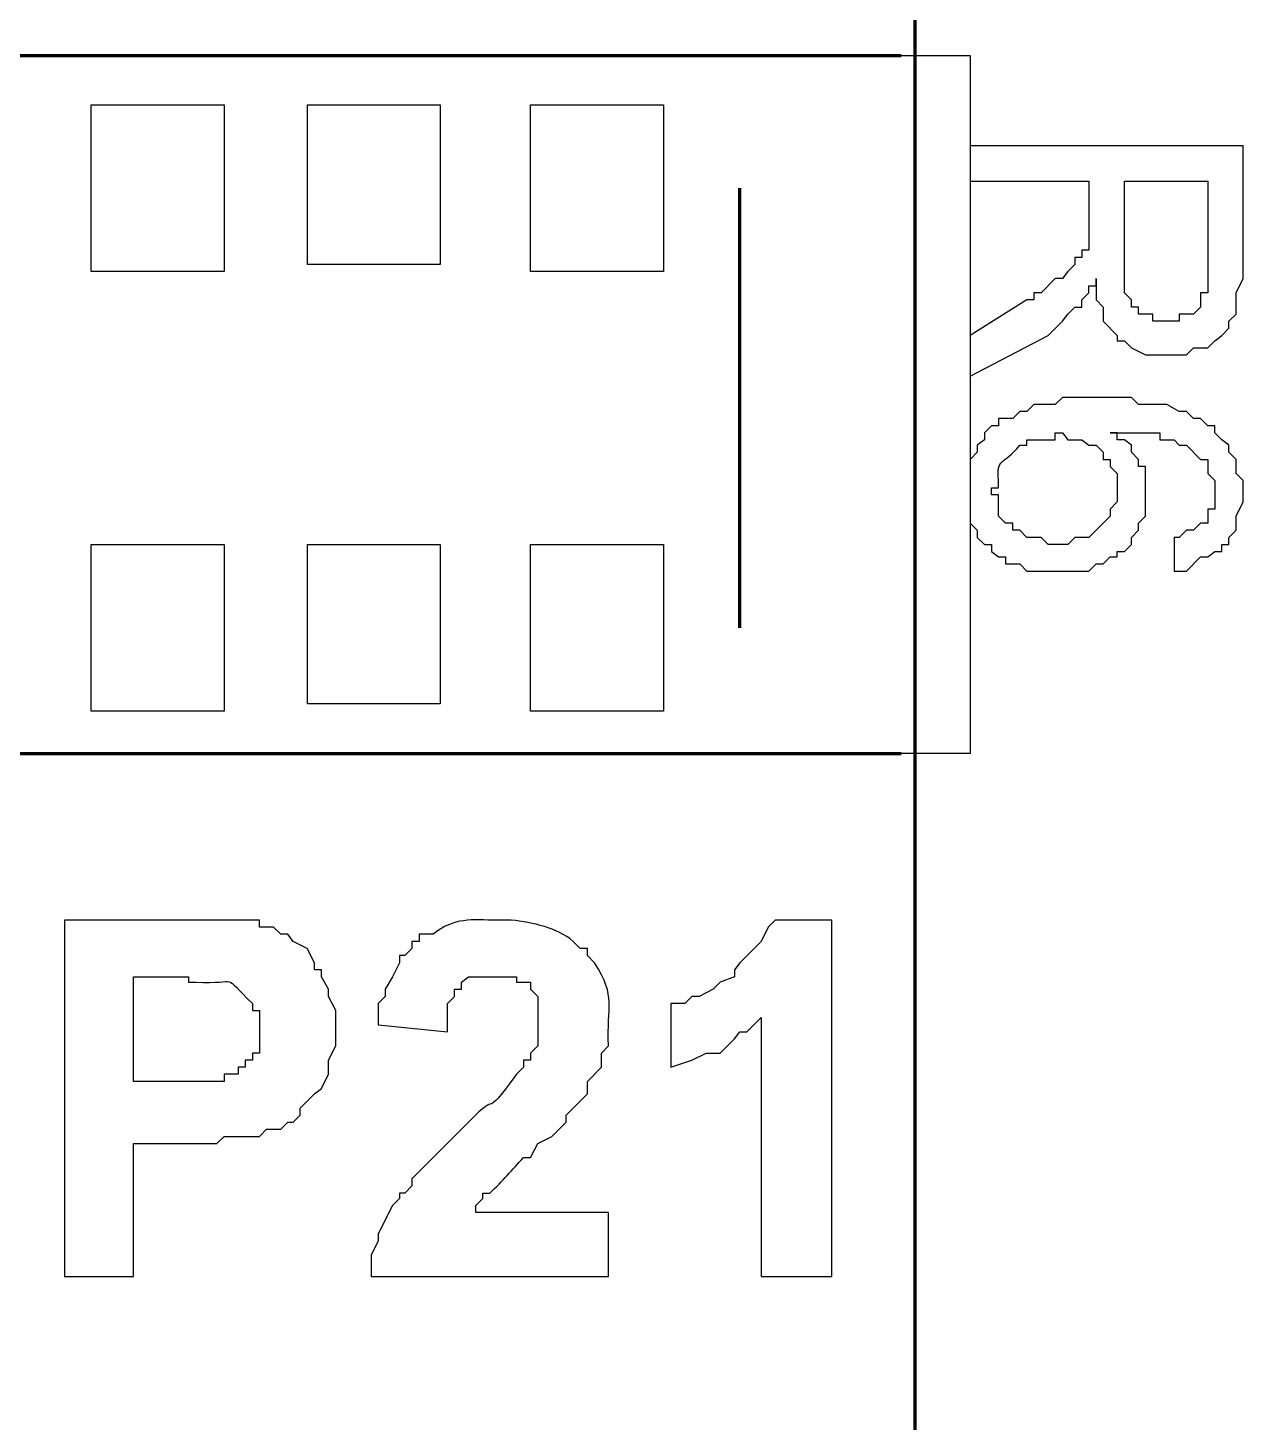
# Model space of a CAD drawing. Header units: millimetres. Extents: x -109 to -14.2, y -107.5 to -24.7.
# Drawn here: x -41.15 to -36.72, y -76.17 to -71.09 of the extents above; entities that cross this region are included whole.
import ezdxf

# ---------------------------------------------------------------- set-up
doc = ezdxf.new("R2010")
doc.units = ezdxf.units.MM
doc.header["$MEASUREMENT"] = 0
doc.layers.add('layer 1', color=7, linetype='Continuous')

msp = doc.modelspace()

# ---------------------------------------------------------------- linework, layer by layer
at = {"layer": 'layer 1', "color": 0, "lineweight": 80}
for points in [[(-37.9157, -91.9882), (-37.9157, -91.9882), (-37.9157, -66.1355), (-37.9157, -66.1355)], [(-46.6086, -71.1886), (-46.6086, -71.1886), (-37.9674, -71.1886), (-37.9674, -71.1886)], [(-46.6086, -73.7313), (-46.6086, -73.7313), (-37.9674, -73.7313), (-37.9674, -73.7313)]]:
    msp.add_open_spline(points, degree=3, dxfattribs=at)
at = {"layer": 'layer 1', "color": 0}
for points, knots in [([(-46.6086, -71.1886), (-46.6086, -71.1886), (-46.6086, -73.7313), (-46.6086, -73.7313), (-46.6086, -73.7313), (-46.6086, -73.7313), (-37.7157, -73.7313), (-37.7157, -73.7313), (-37.7157, -73.7313), (-37.7157, -73.7313), (-37.7157, -71.1886), (-37.7157, -71.1886), (-37.7157, -71.1886), (-37.7157, -71.1886), (-46.6086, -71.1886), (-46.6086, -71.1886)], [0, 0, 0, 0, 0.2, 0.2, 0.2, 0.2, 0.4, 0.4, 0.4, 0.4, 0.6, 0.6, 0.6, 0.6, 1, 1, 1, 1]), ([(-40.9167, -71.3693), (-40.9167, -71.3693), (-40.9167, -71.9759), (-40.9167, -71.9759), (-40.9167, -71.9759), (-40.9167, -71.9759), (-40.4327, -71.9759), (-40.4327, -71.9759), (-40.4327, -71.9759), (-40.4327, -71.9759), (-40.4327, -71.3693), (-40.4327, -71.3693), (-40.4327, -71.3693), (-40.4327, -71.3693), (-40.9167, -71.3693), (-40.9167, -71.3693)], [0, 0, 0, 0, 0.2, 0.2, 0.2, 0.2, 0.4, 0.4, 0.4, 0.4, 0.6, 0.6, 0.6, 0.6, 1, 1, 1, 1]), ([(-40.1293, -71.3693), (-40.1293, -71.3693), (-40.1293, -71.9501), (-40.1293, -71.9501), (-40.1293, -71.9501), (-40.1293, -71.9501), (-39.6453, -71.9501), (-39.6453, -71.9501), (-39.6453, -71.9501), (-39.6453, -71.9501), (-39.6453, -71.3693), (-39.6453, -71.3693), (-39.6453, -71.3693), (-39.6453, -71.3693), (-40.1293, -71.3693), (-40.1293, -71.3693)], [0, 0, 0, 0, 0.2, 0.2, 0.2, 0.2, 0.4, 0.4, 0.4, 0.4, 0.6, 0.6, 0.6, 0.6, 1, 1, 1, 1]), ([(-39.3162, -71.3693), (-39.3162, -71.3693), (-39.3162, -71.9759), (-39.3162, -71.9759), (-39.3162, -71.9759), (-39.3162, -71.9759), (-38.8321, -71.9759), (-38.8321, -71.9759), (-38.8321, -71.9759), (-38.8321, -71.9759), (-38.8321, -71.3693), (-38.8321, -71.3693), (-38.8321, -71.3693), (-38.8321, -71.3693), (-39.3162, -71.3693), (-39.3162, -71.3693)], [0, 0, 0, 0, 0.2, 0.2, 0.2, 0.2, 0.4, 0.4, 0.4, 0.4, 0.6, 0.6, 0.6, 0.6, 1, 1, 1, 1]), ([(-37.7157, -71.5177), (-37.7157, -71.5177), (-36.7218, -71.5177), (-36.7218, -71.5177), (-36.7218, -71.5177), (-36.7218, -71.5177), (-36.7218, -72.0017), (-36.7218, -72.0017), (-36.7218, -72.0017), (-36.7218, -72.0017), (-36.7477, -72.0533), (-36.7477, -72.0533), (-36.7477, -72.0533), (-36.7477, -72.0533), (-36.7477, -72.1308), (-36.7477, -72.1308), (-36.7477, -72.1308), (-36.7477, -72.1308), (-36.7735, -72.1566), (-36.7735, -72.1566), (-36.7735, -72.1566), (-36.7735, -72.1566), (-36.7735, -72.1824), (-36.7735, -72.1824), (-36.7735, -72.1824), (-36.7735, -72.1824), (-36.7993, -72.2082), (-36.7993, -72.2082), (-36.7993, -72.2082), (-36.7993, -72.2082), (-36.8251, -72.2276), (-36.8251, -72.2276), (-36.8251, -72.2276), (-36.8251, -72.2276), (-36.8509, -72.2534), (-36.8509, -72.2534), (-36.8509, -72.2534), (-36.8509, -72.2534), (-36.9026, -72.2534), (-36.9026, -72.2534), (-36.9026, -72.2534), (-36.9026, -72.2534), (-36.9284, -72.2792), (-36.9284, -72.2792), (-36.9284, -72.2792), (-36.9284, -72.2792), (-37.0768, -72.2792), (-37.0768, -72.2792), (-37.0768, -72.2792), (-37.0768, -72.2792), (-37.1284, -72.2534), (-37.1284, -72.2534), (-37.1284, -72.2534), (-37.1284, -72.2534), (-37.1542, -72.2276), (-37.1542, -72.2276), (-37.1542, -72.2276), (-37.1542, -72.2276), (-37.18, -72.2276), (-37.18, -72.2276), (-37.18, -72.2276), (-37.18, -72.2276), (-37.18, -72.2082), (-37.18, -72.2082), (-37.18, -72.2082), (-37.18, -72.2082), (-37.2317, -72.1566), (-37.2317, -72.1566), (-37.2317, -72.1566), (-37.2317, -72.1566), (-37.2317, -72.105), (-37.2317, -72.105), (-37.2317, -72.105), (-37.2317, -72.105), (-37.2575, -72.0792), (-37.2575, -72.0792), (-37.2575, -72.0792), (-37.2575, -72.0792), (-37.2575, -72.0017), (-37.2575, -72.0017), (-37.2575, -72.0017), (-37.2575, -72.0017), (-37.2575, -72.0275), (-37.2575, -72.0275), (-37.2575, -72.0275), (-37.2575, -72.0275), (-37.2833, -72.0275), (-37.2833, -72.0275), (-37.2833, -72.0275), (-37.2833, -72.0275), (-37.2833, -72.0533), (-37.2833, -72.0533), (-37.2833, -72.0533), (-37.2833, -72.0533), (-37.3091, -72.0792), (-37.3091, -72.0792), (-37.3091, -72.0792), (-37.3091, -72.0792), (-37.3091, -72.105), (-37.3091, -72.105), (-37.3091, -72.105), (-37.3091, -72.105), (-37.3349, -72.105), (-37.3349, -72.105), (-37.3349, -72.105), (-37.3349, -72.105), (-37.3607, -72.1308), (-37.3607, -72.1308), (-37.3607, -72.1308), (-37.3607, -72.1308), (-37.3801, -72.1566), (-37.3801, -72.1566), (-37.3801, -72.1566), (-37.3801, -72.1566), (-37.4317, -72.2082), (-37.4317, -72.2082), (-37.4317, -72.2082), (-37.4317, -72.2082), (-37.7157, -72.3567), (-37.7157, -72.3567), (-37.7157, -72.3567), (-37.7157, -72.3567), (-37.7157, -72.2082), (-37.7157, -72.2082), (-37.7157, -72.2082), (-37.7157, -72.2082), (-37.5092, -72.0792), (-37.5092, -72.0792), (-37.5092, -72.0792), (-37.5092, -72.0792), (-37.4834, -72.0792), (-37.4834, -72.0792), (-37.4834, -72.0792), (-37.4834, -72.0792), (-37.4834, -72.0533), (-37.4834, -72.0533), (-37.4834, -72.0533), (-37.4834, -72.0533), (-37.4575, -72.0533), (-37.4575, -72.0533), (-37.4575, -72.0533), (-37.4575, -72.0533), (-37.4059, -72.0017), (-37.4059, -72.0017), (-37.4059, -72.0017), (-37.4059, -72.0017), (-37.3801, -72.0017), (-37.3801, -72.0017), (-37.3801, -72.0017), (-37.3801, -72.0017), (-37.3607, -71.9759), (-37.3607, -71.9759), (-37.3607, -71.9759), (-37.3607, -71.9759), (-37.3349, -71.9501), (-37.3349, -71.9501), (-37.3349, -71.9501), (-37.3349, -71.9501), (-37.3349, -71.9243), (-37.3349, -71.9243), (-37.3349, -71.9243), (-37.3349, -71.9243), (-37.3091, -71.9243), (-37.3091, -71.9243), (-37.3091, -71.9243), (-37.3091, -71.9243), (-37.3091, -71.8985), (-37.3091, -71.8985), (-37.3091, -71.8985), (-37.3091, -71.8985), (-37.2833, -71.8985), (-37.2833, -71.8985), (-37.2833, -71.8985), (-37.2833, -71.8985), (-37.2833, -71.6468), (-37.2833, -71.6468), (-37.2833, -71.6468), (-37.2833, -71.6468), (-37.7157, -71.6468), (-37.7157, -71.6468), (-37.7157, -71.6468), (-37.7157, -71.6468), (-37.7157, -71.5177), (-37.7157, -71.5177)], [0, 0, 0, 0, 0.021277, 0.021277, 0.021277, 0.021277, 0.042553, 0.042553, 0.042553, 0.042553, 0.06383, 0.06383, 0.06383, 0.06383, 0.085106, 0.085106, 0.085106, 0.085106, 0.106383, 0.106383, 0.106383, 0.106383, 0.12766, 0.12766, 0.12766, 0.12766, 0.148936, 0.148936, 0.148936, 0.148936, 0.170213, 0.170213, 0.170213, 0.170213, 0.191489, 0.191489, 0.191489, 0.191489, 0.212766, 0.212766, 0.212766, 0.212766, 0.234043, 0.234043, 0.234043, 0.234043, 0.255319, 0.255319, 0.255319, 0.255319, 0.276596, 0.276596, 0.276596, 0.276596, 0.297872, 0.297872, 0.297872, 0.297872, 0.319149, 0.319149, 0.319149, 0.319149, 0.340426, 0.340426, 0.340426, 0.340426, 0.361702, 0.361702, 0.361702, 0.361702, 0.382979, 0.382979, 0.382979, 0.382979, 0.404255, 0.404255, 0.404255, 0.404255, 0.425532, 0.425532, 0.425532, 0.425532, 0.446809, 0.446809, 0.446809, 0.446809, 0.468085, 0.468085, 0.468085, 0.468085, 0.489362, 0.489362, 0.489362, 0.489362, 0.510638, 0.510638, 0.510638, 0.510638, 0.531915, 0.531915, 0.531915, 0.531915, 0.553191, 0.553191, 0.553191, 0.553191, 0.574468, 0.574468, 0.574468, 0.574468, 0.595745, 0.595745, 0.595745, 0.595745, 0.617021, 0.617021, 0.617021, 0.617021, 0.638298, 0.638298, 0.638298, 0.638298, 0.659574, 0.659574, 0.659574, 0.659574, 0.680851, 0.680851, 0.680851, 0.680851, 0.702128, 0.702128, 0.702128, 0.702128, 0.723404, 0.723404, 0.723404, 0.723404, 0.744681, 0.744681, 0.744681, 0.744681, 0.765957, 0.765957, 0.765957, 0.765957, 0.787234, 0.787234, 0.787234, 0.787234, 0.808511, 0.808511, 0.808511, 0.808511, 0.829787, 0.829787, 0.829787, 0.829787, 0.851064, 0.851064, 0.851064, 0.851064, 0.87234, 0.87234, 0.87234, 0.87234, 0.893617, 0.893617, 0.893617, 0.893617, 0.914894, 0.914894, 0.914894, 0.914894, 0.93617, 0.93617, 0.93617, 0.93617, 0.957447, 0.957447, 0.957447, 0.957447, 1, 1, 1, 1]), ([(-37.1542, -71.6468), (-37.1542, -71.6468), (-37.1542, -72.0533), (-37.1542, -72.0533), (-37.1542, -72.0533), (-37.1542, -72.0533), (-37.1284, -72.0792), (-37.1284, -72.0792), (-37.1284, -72.0792), (-37.1284, -72.0792), (-37.1284, -72.105), (-37.1284, -72.105), (-37.1284, -72.105), (-37.1284, -72.105), (-37.1026, -72.105), (-37.1026, -72.105), (-37.1026, -72.105), (-37.1026, -72.105), (-37.1026, -72.1308), (-37.1026, -72.1308), (-37.1026, -72.1308), (-37.1026, -72.1308), (-37.051, -72.1308), (-37.051, -72.1308), (-37.051, -72.1308), (-37.051, -72.1308), (-37.051, -72.1566), (-37.051, -72.1566), (-37.051, -72.1566), (-37.051, -72.1566), (-36.9542, -72.1566), (-36.9542, -72.1566), (-36.9542, -72.1566), (-36.9542, -72.1566), (-36.9542, -72.1308), (-36.9542, -72.1308), (-36.9542, -72.1308), (-36.9542, -72.1308), (-36.9026, -72.1308), (-36.9026, -72.1308), (-36.9026, -72.1308), (-36.9026, -72.1308), (-36.8767, -72.105), (-36.8767, -72.105), (-36.8767, -72.105), (-36.8767, -72.105), (-36.8767, -72.0533), (-36.8767, -72.0533), (-36.8767, -72.0533), (-36.8767, -72.0533), (-36.8509, -72.0533), (-36.8509, -72.0533), (-36.8509, -72.0533), (-36.8509, -72.0533), (-36.8509, -71.6468), (-36.8509, -71.6468), (-36.8509, -71.6468), (-36.8509, -71.6468), (-37.1542, -71.6468), (-37.1542, -71.6468)], [0, 0, 0, 0, 0.0625, 0.0625, 0.0625, 0.0625, 0.125, 0.125, 0.125, 0.125, 0.1875, 0.1875, 0.1875, 0.1875, 0.25, 0.25, 0.25, 0.25, 0.3125, 0.3125, 0.3125, 0.3125, 0.375, 0.375, 0.375, 0.375, 0.4375, 0.4375, 0.4375, 0.4375, 0.5, 0.5, 0.5, 0.5, 0.5625, 0.5625, 0.5625, 0.5625, 0.625, 0.625, 0.625, 0.625, 0.6875, 0.6875, 0.6875, 0.6875, 0.75, 0.75, 0.75, 0.75, 0.8125, 0.8125, 0.8125, 0.8125, 0.875, 0.875, 0.875, 0.875, 1, 1, 1, 1]), ([(-36.9735, -73.0665), (-36.9735, -73.0665), (-36.9735, -72.9439), (-36.9735, -72.9439), (-36.9735, -72.9439), (-36.9735, -72.9439), (-36.9542, -72.9439), (-36.9542, -72.9439), (-36.9542, -72.9439), (-36.9542, -72.9439), (-36.9284, -72.9181), (-36.9284, -72.9181), (-36.9284, -72.9181), (-36.9284, -72.9181), (-36.9026, -72.9181), (-36.9026, -72.9181), (-36.9026, -72.9181), (-36.9026, -72.9181), (-36.8767, -72.8923), (-36.8767, -72.8923), (-36.8767, -72.8923), (-36.8767, -72.8923), (-36.8509, -72.8923), (-36.8509, -72.8923), (-36.8509, -72.8923), (-36.8509, -72.8923), (-36.8509, -72.8407), (-36.8509, -72.8407), (-36.8509, -72.8407), (-36.8509, -72.8407), (-36.8251, -72.8407), (-36.8251, -72.8407), (-36.8251, -72.8407), (-36.8251, -72.8407), (-36.8251, -72.7374), (-36.8251, -72.7374), (-36.8251, -72.7374), (-36.8251, -72.7374), (-36.8509, -72.7116), (-36.8509, -72.7116), (-36.8509, -72.7116), (-36.8509, -72.7116), (-36.8509, -72.66), (-36.8509, -72.66), (-36.8509, -72.66), (-36.8509, -72.66), (-36.8767, -72.66), (-36.8767, -72.66), (-36.8767, -72.66), (-36.8767, -72.66), (-36.9284, -72.6084), (-36.9284, -72.6084), (-36.9284, -72.6084), (-36.9284, -72.6084), (-36.9542, -72.6084), (-36.9542, -72.6084), (-36.9542, -72.6084), (-36.9542, -72.6084), (-36.9735, -72.589), (-36.9735, -72.589), (-36.9735, -72.589), (-36.9735, -72.589), (-37.0252, -72.589), (-37.0252, -72.589), (-37.0252, -72.589), (-37.0252, -72.589), (-37.0252, -72.5632), (-37.0252, -72.5632), (-37.0252, -72.5632), (-37.0252, -72.5632), (-37.051, -72.5632), (-37.051, -72.5632), (-37.051, -72.5632), (-37.094, -72.5632), (-37.137, -72.5632), (-37.18, -72.5632), (-37.18, -72.5632), (-37.18, -72.5632), (-37.2059, -72.5632), (-37.2059, -72.5632), (-37.2059, -72.5632), (-37.2059, -72.5632), (-37.18, -72.5632), (-37.18, -72.5632), (-37.18, -72.5632), (-37.18, -72.5632), (-37.18, -72.589), (-37.18, -72.589), (-37.18, -72.589), (-37.18, -72.589), (-37.1542, -72.589), (-37.1542, -72.589), (-37.1542, -72.589), (-37.1542, -72.589), (-37.1284, -72.6084), (-37.1284, -72.6084), (-37.1284, -72.6084), (-37.1284, -72.6084), (-37.1284, -72.6342), (-37.1284, -72.6342), (-37.1284, -72.6342), (-37.1284, -72.6342), (-37.1026, -72.66), (-37.1026, -72.66), (-37.1026, -72.66), (-37.1026, -72.66), (-37.1026, -72.6858), (-37.1026, -72.6858), (-37.1026, -72.6858), (-37.1026, -72.6858), (-37.0768, -72.6858), (-37.0768, -72.6858), (-37.0768, -72.6858), (-37.0768, -72.6858), (-37.0768, -72.8665), (-37.0768, -72.8665), (-37.0768, -72.8665), (-37.0768, -72.8665), (-37.1026, -72.8923), (-37.1026, -72.8923), (-37.1026, -72.8923), (-37.1026, -72.8923), (-37.1026, -72.9181), (-37.1026, -72.9181), (-37.1026, -72.9181), (-37.1026, -72.9181), (-37.1284, -72.9439), (-37.1284, -72.9439), (-37.1284, -72.9439), (-37.1284, -72.9439), (-37.1284, -72.9697), (-37.1284, -72.9697), (-37.1284, -72.9697), (-37.1284, -72.9697), (-37.1542, -72.9956), (-37.1542, -72.9956), (-37.1542, -72.9956), (-37.1542, -72.9956), (-37.18, -72.9956), (-37.18, -72.9956), (-37.18, -72.9956), (-37.18, -72.9956), (-37.18, -73.0149), (-37.18, -73.0149), (-37.18, -73.0149), (-37.18, -73.0149), (-37.2059, -73.0149), (-37.2059, -73.0149), (-37.2059, -73.0149), (-37.2059, -73.0149), (-37.2317, -73.0407), (-37.2317, -73.0407), (-37.2317, -73.0407), (-37.2317, -73.0407), (-37.2575, -73.0407), (-37.2575, -73.0407), (-37.2575, -73.0407), (-37.2575, -73.0407), (-37.2833, -73.0665), (-37.2833, -73.0665), (-37.2833, -73.0665), (-37.2833, -73.0665), (-37.5092, -73.0665), (-37.5092, -73.0665), (-37.5092, -73.0665), (-37.5092, -73.0665), (-37.535, -73.0407), (-37.535, -73.0407), (-37.535, -73.0407), (-37.535, -73.0407), (-37.5866, -73.0407), (-37.5866, -73.0407), (-37.5866, -73.0407), (-37.5866, -73.0407), (-37.5866, -73.0149), (-37.5866, -73.0149), (-37.5866, -73.0149), (-37.5866, -73.0149), (-37.6124, -73.0149), (-37.6124, -73.0149), (-37.6124, -73.0149), (-37.6124, -73.0149), (-37.6383, -72.9956), (-37.6383, -72.9956), (-37.6383, -72.9956), (-37.6383, -72.9956), (-37.6383, -72.9697), (-37.6383, -72.9697), (-37.6383, -72.9697), (-37.6383, -72.9697), (-37.664, -72.9697), (-37.664, -72.9697), (-37.664, -72.9697), (-37.664, -72.9697), (-37.6899, -72.9439), (-37.6899, -72.9439), (-37.6899, -72.9439), (-37.6899, -72.9439), (-37.6899, -72.9181), (-37.6899, -72.9181), (-37.6899, -72.9181), (-37.6899, -72.9181), (-37.7157, -72.8923), (-37.7157, -72.8923), (-37.7157, -72.8923), (-37.7157, -72.8923), (-37.7157, -72.66), (-37.7157, -72.66), (-37.7157, -72.66), (-37.7157, -72.66), (-37.6899, -72.6342), (-37.6899, -72.6342), (-37.6899, -72.6342), (-37.6899, -72.6342), (-37.6899, -72.6084), (-37.6899, -72.6084), (-37.6899, -72.6084), (-37.6899, -72.6084), (-37.664, -72.589), (-37.664, -72.589), (-37.664, -72.589), (-37.664, -72.589), (-37.664, -72.5632), (-37.664, -72.5632), (-37.664, -72.5632), (-37.664, -72.5632), (-37.6383, -72.5373), (-37.6383, -72.5373), (-37.6383, -72.5373), (-37.6383, -72.5373), (-37.6124, -72.5373), (-37.6124, -72.5373), (-37.6124, -72.5373), (-37.6124, -72.5373), (-37.6124, -72.5116), (-37.6124, -72.5116), (-37.6124, -72.5116), (-37.6124, -72.5116), (-37.5608, -72.5116), (-37.5608, -72.5116), (-37.5608, -72.5116), (-37.5608, -72.5116), (-37.535, -72.4857), (-37.535, -72.4857), (-37.535, -72.4857), (-37.535, -72.4857), (-37.5092, -72.4857), (-37.5092, -72.4857), (-37.5092, -72.4857), (-37.5092, -72.4857), (-37.4834, -72.4599), (-37.4834, -72.4599), (-37.4834, -72.4599), (-37.4834, -72.4599), (-37.4059, -72.4599), (-37.4059, -72.4599), (-37.4059, -72.4599), (-37.4059, -72.4599), (-37.3801, -72.4341), (-37.3801, -72.4341), (-37.3801, -72.4341), (-37.3801, -72.4341), (-37.1284, -72.4341), (-37.1284, -72.4341), (-37.1284, -72.4341), (-37.1284, -72.4341), (-37.1026, -72.4599), (-37.1026, -72.4599), (-37.1026, -72.4599), (-37.1026, -72.4599), (-36.9994, -72.4599), (-36.9994, -72.4599), (-36.9994, -72.4599), (-36.9994, -72.4599), (-36.9542, -72.4857), (-36.9542, -72.4857), (-36.9542, -72.4857), (-36.9542, -72.4857), (-36.9284, -72.4857), (-36.9284, -72.4857), (-36.9284, -72.4857), (-36.9284, -72.4857), (-36.9026, -72.5116), (-36.9026, -72.5116), (-36.9026, -72.5116), (-36.9026, -72.5116), (-36.8767, -72.5116), (-36.8767, -72.5116), (-36.8767, -72.5116), (-36.8767, -72.5116), (-36.8509, -72.5373), (-36.8509, -72.5373), (-36.8509, -72.5373), (-36.8509, -72.5373), (-36.8251, -72.5373), (-36.8251, -72.5373), (-36.8251, -72.5373), (-36.8251, -72.5373), (-36.8251, -72.5632), (-36.8251, -72.5632), (-36.8251, -72.5632), (-36.8251, -72.5632), (-36.7993, -72.589), (-36.7993, -72.589), (-36.7993, -72.589), (-36.7993, -72.589), (-36.7735, -72.6084), (-36.7735, -72.6084), (-36.7735, -72.6084), (-36.7735, -72.6084), (-36.7735, -72.6342), (-36.7735, -72.6342), (-36.7735, -72.6342), (-36.7735, -72.6342), (-36.7477, -72.66), (-36.7477, -72.66), (-36.7477, -72.66), (-36.7477, -72.66), (-36.7477, -72.7116), (-36.7477, -72.7116), (-36.7477, -72.7116), (-36.7477, -72.7116), (-36.7218, -72.7374), (-36.7218, -72.7374), (-36.7218, -72.7374), (-36.7218, -72.7374), (-36.7218, -72.8149), (-36.7218, -72.8149), (-36.7218, -72.8149), (-36.7218, -72.8149), (-36.7477, -72.8665), (-36.7477, -72.8665), (-36.7477, -72.8665), (-36.7477, -72.8665), (-36.7477, -72.9181), (-36.7477, -72.9181), (-36.7477, -72.9181), (-36.7477, -72.9181), (-36.7735, -72.9439), (-36.7735, -72.9439), (-36.7735, -72.9439), (-36.7735, -72.9439), (-36.7735, -72.9697), (-36.7735, -72.9697), (-36.7735, -72.9697), (-36.7735, -72.9697), (-36.7993, -72.9697), (-36.7993, -72.9697), (-36.7993, -72.9697), (-36.7993, -72.9697), (-36.7993, -72.9956), (-36.7993, -72.9956), (-36.7993, -72.9956), (-36.7993, -72.9956), (-36.8251, -72.9956), (-36.8251, -72.9956), (-36.8251, -72.9956), (-36.8251, -72.9956), (-36.8509, -73.0149), (-36.8509, -73.0149), (-36.8509, -73.0149), (-36.8509, -73.0149), (-36.8767, -73.0149), (-36.8767, -73.0149), (-36.8767, -73.0149), (-36.8767, -73.0149), (-36.9284, -73.0665), (-36.9284, -73.0665), (-36.9284, -73.0665), (-36.9284, -73.0665), (-36.9735, -73.0665), (-36.9735, -73.0665)], [0, 0, 0, 0, 0.010638, 0.010638, 0.010638, 0.010638, 0.021277, 0.021277, 0.021277, 0.021277, 0.031915, 0.031915, 0.031915, 0.031915, 0.042553, 0.042553, 0.042553, 0.042553, 0.053191, 0.053191, 0.053191, 0.053191, 0.06383, 0.06383, 0.06383, 0.06383, 0.074468, 0.074468, 0.074468, 0.074468, 0.085106, 0.085106, 0.085106, 0.085106, 0.095745, 0.095745, 0.095745, 0.095745, 0.106383, 0.106383, 0.106383, 0.106383, 0.117021, 0.117021, 0.117021, 0.117021, 0.12766, 0.12766, 0.12766, 0.12766, 0.138298, 0.138298, 0.138298, 0.138298, 0.148936, 0.148936, 0.148936, 0.148936, 0.159574, 0.159574, 0.159574, 0.159574, 0.170213, 0.170213, 0.170213, 0.170213, 0.180851, 0.180851, 0.180851, 0.180851, 0.191489, 0.191489, 0.191489, 0.191489, 0.202128, 0.202128, 0.202128, 0.202128, 0.212766, 0.212766, 0.212766, 0.212766, 0.223404, 0.223404, 0.223404, 0.223404, 0.234043, 0.234043, 0.234043, 0.234043, 0.244681, 0.244681, 0.244681, 0.244681, 0.255319, 0.255319, 0.255319, 0.255319, 0.265957, 0.265957, 0.265957, 0.265957, 0.276596, 0.276596, 0.276596, 0.276596, 0.287234, 0.287234, 0.287234, 0.287234, 0.297872, 0.297872, 0.297872, 0.297872, 0.308511, 0.308511, 0.308511, 0.308511, 0.319149, 0.319149, 0.319149, 0.319149, 0.329787, 0.329787, 0.329787, 0.329787, 0.340426, 0.340426, 0.340426, 0.340426, 0.351064, 0.351064, 0.351064, 0.351064, 0.361702, 0.361702, 0.361702, 0.361702, 0.37234, 0.37234, 0.37234, 0.37234, 0.382979, 0.382979, 0.382979, 0.382979, 0.393617, 0.393617, 0.393617, 0.393617, 0.404255, 0.404255, 0.404255, 0.404255, 0.414894, 0.414894, 0.414894, 0.414894, 0.425532, 0.425532, 0.425532, 0.425532, 0.43617, 0.43617, 0.43617, 0.43617, 0.446809, 0.446809, 0.446809, 0.446809, 0.457447, 0.457447, 0.457447, 0.457447, 0.468085, 0.468085, 0.468085, 0.468085, 0.478723, 0.478723, 0.478723, 0.478723, 0.489362, 0.489362, 0.489362, 0.489362, 0.5, 0.5, 0.5, 0.5, 0.510638, 0.510638, 0.510638, 0.510638, 0.521277, 0.521277, 0.521277, 0.521277, 0.531915, 0.531915, 0.531915, 0.531915, 0.542553, 0.542553, 0.542553, 0.542553, 0.553191, 0.553191, 0.553191, 0.553191, 0.56383, 0.56383, 0.56383, 0.56383, 0.574468, 0.574468, 0.574468, 0.574468, 0.585106, 0.585106, 0.585106, 0.585106, 0.595745, 0.595745, 0.595745, 0.595745, 0.606383, 0.606383, 0.606383, 0.606383, 0.617021, 0.617021, 0.617021, 0.617021, 0.62766, 0.62766, 0.62766, 0.62766, 0.638298, 0.638298, 0.638298, 0.638298, 0.648936, 0.648936, 0.648936, 0.648936, 0.659574, 0.659574, 0.659574, 0.659574, 0.670213, 0.670213, 0.670213, 0.670213, 0.680851, 0.680851, 0.680851, 0.680851, 0.691489, 0.691489, 0.691489, 0.691489, 0.702128, 0.702128, 0.702128, 0.702128, 0.712766, 0.712766, 0.712766, 0.712766, 0.723404, 0.723404, 0.723404, 0.723404, 0.734043, 0.734043, 0.734043, 0.734043, 0.744681, 0.744681, 0.744681, 0.744681, 0.755319, 0.755319, 0.755319, 0.755319, 0.765957, 0.765957, 0.765957, 0.765957, 0.776596, 0.776596, 0.776596, 0.776596, 0.787234, 0.787234, 0.787234, 0.787234, 0.797872, 0.797872, 0.797872, 0.797872, 0.808511, 0.808511, 0.808511, 0.808511, 0.819149, 0.819149, 0.819149, 0.819149, 0.829787, 0.829787, 0.829787, 0.829787, 0.840426, 0.840426, 0.840426, 0.840426, 0.851064, 0.851064, 0.851064, 0.851064, 0.861702, 0.861702, 0.861702, 0.861702, 0.87234, 0.87234, 0.87234, 0.87234, 0.882979, 0.882979, 0.882979, 0.882979, 0.893617, 0.893617, 0.893617, 0.893617, 0.904255, 0.904255, 0.904255, 0.904255, 0.914894, 0.914894, 0.914894, 0.914894, 0.925532, 0.925532, 0.925532, 0.925532, 0.93617, 0.93617, 0.93617, 0.93617, 0.946809, 0.946809, 0.946809, 0.946809, 0.957447, 0.957447, 0.957447, 0.957447, 0.968085, 0.968085, 0.968085, 0.968085, 0.978723, 0.978723, 0.978723, 0.978723, 1, 1, 1, 1]), ([(-37.3801, -72.5632), (-37.3801, -72.5632), (-37.4059, -72.5632), (-37.4059, -72.5632), (-37.4059, -72.5632), (-37.4059, -72.5632), (-37.4059, -72.589), (-37.4059, -72.589), (-37.4059, -72.589), (-37.4059, -72.589), (-37.5092, -72.589), (-37.5092, -72.589), (-37.5092, -72.589), (-37.5092, -72.589), (-37.5092, -72.6084), (-37.5092, -72.6084), (-37.5092, -72.6084), (-37.5092, -72.6084), (-37.535, -72.6084), (-37.535, -72.6084), (-37.535, -72.6084), (-37.5954, -72.6824), (-37.6206, -72.6517), (-37.6124, -72.7374), (-37.6124, -72.7374), (-37.6124, -72.7374), (-37.6124, -72.7632), (-37.6124, -72.7632), (-37.6124, -72.7632), (-37.6124, -72.7632), (-37.6383, -72.7632), (-37.6383, -72.7632), (-37.6383, -72.7632), (-37.6383, -72.7632), (-37.6383, -72.789), (-37.6383, -72.789), (-37.6383, -72.789), (-37.6383, -72.789), (-37.6124, -72.789), (-37.6124, -72.789), (-37.6124, -72.789), (-37.6124, -72.789), (-37.6124, -72.8665), (-37.6124, -72.8665), (-37.6124, -72.8665), (-37.6124, -72.8665), (-37.5866, -72.8923), (-37.5866, -72.8923), (-37.5866, -72.8923), (-37.5866, -72.8923), (-37.5608, -72.8923), (-37.5608, -72.8923), (-37.5608, -72.8923), (-37.5608, -72.8923), (-37.5608, -72.9181), (-37.5608, -72.9181), (-37.5608, -72.9181), (-37.5608, -72.9181), (-37.535, -72.9181), (-37.535, -72.9181), (-37.535, -72.9181), (-37.535, -72.9181), (-37.5092, -72.9439), (-37.5092, -72.9439), (-37.5092, -72.9439), (-37.5092, -72.9439), (-37.4575, -72.9439), (-37.4575, -72.9439), (-37.4575, -72.9439), (-37.4575, -72.9439), (-37.4317, -72.9697), (-37.4317, -72.9697), (-37.4317, -72.9697), (-37.4317, -72.9697), (-37.3607, -72.9697), (-37.3607, -72.9697), (-37.3607, -72.9697), (-37.3607, -72.9697), (-37.3349, -72.9439), (-37.3349, -72.9439), (-37.3349, -72.9439), (-37.3349, -72.9439), (-37.2833, -72.9439), (-37.2833, -72.9439), (-37.2833, -72.9439), (-37.2833, -72.9439), (-37.2059, -72.8665), (-37.2059, -72.8665), (-37.2059, -72.8665), (-37.2059, -72.8665), (-37.2059, -72.8407), (-37.2059, -72.8407), (-37.2059, -72.8407), (-37.2059, -72.8407), (-37.18, -72.8149), (-37.18, -72.8149), (-37.18, -72.8149), (-37.18, -72.8149), (-37.18, -72.7116), (-37.18, -72.7116), (-37.18, -72.7116), (-37.18, -72.7116), (-37.2059, -72.6858), (-37.2059, -72.6858), (-37.2059, -72.6858), (-37.2059, -72.6858), (-37.2059, -72.66), (-37.2059, -72.66), (-37.2059, -72.66), (-37.2059, -72.66), (-37.2317, -72.66), (-37.2317, -72.66), (-37.2317, -72.66), (-37.2317, -72.66), (-37.2317, -72.6342), (-37.2317, -72.6342), (-37.2317, -72.6342), (-37.2317, -72.6342), (-37.2575, -72.6084), (-37.2575, -72.6084), (-37.2575, -72.6084), (-37.2575, -72.6084), (-37.2833, -72.6084), (-37.2833, -72.6084), (-37.2833, -72.6084), (-37.2833, -72.6084), (-37.3091, -72.589), (-37.3091, -72.589), (-37.3091, -72.589), (-37.3091, -72.589), (-37.3607, -72.589), (-37.3607, -72.589), (-37.3607, -72.589), (-37.3607, -72.589), (-37.3801, -72.5632), (-37.3801, -72.5632)], [0, 0, 0, 0, 0.028571, 0.028571, 0.028571, 0.028571, 0.057143, 0.057143, 0.057143, 0.057143, 0.085714, 0.085714, 0.085714, 0.085714, 0.114286, 0.114286, 0.114286, 0.114286, 0.142857, 0.142857, 0.142857, 0.142857, 0.171429, 0.171429, 0.171429, 0.171429, 0.2, 0.2, 0.2, 0.2, 0.228571, 0.228571, 0.228571, 0.228571, 0.257143, 0.257143, 0.257143, 0.257143, 0.285714, 0.285714, 0.285714, 0.285714, 0.314286, 0.314286, 0.314286, 0.314286, 0.342857, 0.342857, 0.342857, 0.342857, 0.371429, 0.371429, 0.371429, 0.371429, 0.4, 0.4, 0.4, 0.4, 0.428571, 0.428571, 0.428571, 0.428571, 0.457143, 0.457143, 0.457143, 0.457143, 0.485714, 0.485714, 0.485714, 0.485714, 0.514286, 0.514286, 0.514286, 0.514286, 0.542857, 0.542857, 0.542857, 0.542857, 0.571429, 0.571429, 0.571429, 0.571429, 0.6, 0.6, 0.6, 0.6, 0.628571, 0.628571, 0.628571, 0.628571, 0.657143, 0.657143, 0.657143, 0.657143, 0.685714, 0.685714, 0.685714, 0.685714, 0.714286, 0.714286, 0.714286, 0.714286, 0.742857, 0.742857, 0.742857, 0.742857, 0.771429, 0.771429, 0.771429, 0.771429, 0.8, 0.8, 0.8, 0.8, 0.828571, 0.828571, 0.828571, 0.828571, 0.857143, 0.857143, 0.857143, 0.857143, 0.885714, 0.885714, 0.885714, 0.885714, 0.914286, 0.914286, 0.914286, 0.914286, 0.942857, 0.942857, 0.942857, 0.942857, 1, 1, 1, 1]), ([(-40.9167, -72.9697), (-40.9167, -72.9697), (-40.9167, -73.5764), (-40.9167, -73.5764), (-40.9167, -73.5764), (-40.9167, -73.5764), (-40.4327, -73.5764), (-40.4327, -73.5764), (-40.4327, -73.5764), (-40.4327, -73.5764), (-40.4327, -72.9697), (-40.4327, -72.9697), (-40.4327, -72.9697), (-40.4327, -72.9697), (-40.9167, -72.9697), (-40.9167, -72.9697)], [0, 0, 0, 0, 0.2, 0.2, 0.2, 0.2, 0.4, 0.4, 0.4, 0.4, 0.6, 0.6, 0.6, 0.6, 1, 1, 1, 1]), ([(-40.1293, -72.9697), (-40.1293, -72.9697), (-40.1293, -73.5506), (-40.1293, -73.5506), (-40.1293, -73.5506), (-40.1293, -73.5506), (-39.6453, -73.5506), (-39.6453, -73.5506), (-39.6453, -73.5506), (-39.6453, -73.5506), (-39.6453, -72.9697), (-39.6453, -72.9697), (-39.6453, -72.9697), (-39.6453, -72.9697), (-40.1293, -72.9697), (-40.1293, -72.9697)], [0, 0, 0, 0, 0.2, 0.2, 0.2, 0.2, 0.4, 0.4, 0.4, 0.4, 0.6, 0.6, 0.6, 0.6, 1, 1, 1, 1]), ([(-39.3162, -72.9697), (-39.3162, -72.9697), (-39.3162, -73.5764), (-39.3162, -73.5764), (-39.3162, -73.5764), (-39.3162, -73.5764), (-38.8321, -73.5764), (-38.8321, -73.5764), (-38.8321, -73.5764), (-38.8321, -73.5764), (-38.8321, -72.9697), (-38.8321, -72.9697), (-38.8321, -72.9697), (-38.8321, -72.9697), (-39.3162, -72.9697), (-39.3162, -72.9697)], [0, 0, 0, 0, 0.2, 0.2, 0.2, 0.2, 0.4, 0.4, 0.4, 0.4, 0.6, 0.6, 0.6, 0.6, 1, 1, 1, 1]), ([(-39.0322, -75.4027), (-39.0322, -75.4027), (-39.0322, -75.635), (-39.0322, -75.635), (-39.0322, -75.635), (-39.0322, -75.635), (-39.897, -75.635), (-39.897, -75.635), (-39.897, -75.635), (-39.897, -75.635), (-39.897, -75.5576), (-39.897, -75.5576), (-39.897, -75.5576), (-39.897, -75.5576), (-39.8711, -75.506), (-39.8711, -75.506), (-39.8711, -75.506), (-39.8711, -75.506), (-39.8711, -75.4801), (-39.8711, -75.4801), (-39.8711, -75.4801), (-39.8711, -75.4801), (-39.8195, -75.3769), (-39.8195, -75.3769), (-39.8195, -75.3769), (-39.8195, -75.3769), (-39.7937, -75.3511), (-39.7937, -75.3511), (-39.7937, -75.3511), (-39.7937, -75.3511), (-39.7937, -75.3317), (-39.7937, -75.3317), (-39.7937, -75.3317), (-39.7937, -75.3317), (-39.7743, -75.3317), (-39.7743, -75.3317), (-39.7743, -75.3317), (-39.7743, -75.3317), (-39.7485, -75.3059), (-39.7485, -75.3059), (-39.7485, -75.3059), (-39.7485, -75.3059), (-39.7485, -75.2801), (-39.7485, -75.2801), (-39.7485, -75.2801), (-39.7485, -75.2801), (-39.542, -75.0736), (-39.542, -75.0736), (-39.542, -75.0736), (-39.4184, -74.9432), (-39.5027, -75.0835), (-39.3678, -74.8993), (-39.3678, -74.8993), (-39.3678, -74.8993), (-39.342, -74.8735), (-39.342, -74.8735), (-39.342, -74.8735), (-39.342, -74.8735), (-39.342, -74.8477), (-39.342, -74.8477), (-39.342, -74.8477), (-39.342, -74.8477), (-39.3162, -74.8477), (-39.3162, -74.8477), (-39.3162, -74.8477), (-39.3162, -74.8477), (-39.3162, -74.8219), (-39.3162, -74.8219), (-39.3162, -74.8219), (-39.3162, -74.8219), (-39.2903, -74.7961), (-39.2903, -74.7961), (-39.2903, -74.7961), (-39.2903, -74.7961), (-39.2903, -74.6154), (-39.2903, -74.6154), (-39.2903, -74.6154), (-39.2903, -74.6154), (-39.3162, -74.5896), (-39.3162, -74.5896), (-39.3162, -74.5896), (-39.3162, -74.5896), (-39.3162, -74.5638), (-39.3162, -74.5638), (-39.3162, -74.5638), (-39.3162, -74.5638), (-39.3678, -74.5638), (-39.3678, -74.5638), (-39.3678, -74.5638), (-39.3678, -74.5638), (-39.3678, -74.5444), (-39.3678, -74.5444), (-39.3678, -74.5444), (-39.3678, -74.5444), (-39.542, -74.5444), (-39.542, -74.5444), (-39.542, -74.5444), (-39.542, -74.5444), (-39.5678, -74.5638), (-39.5678, -74.5638), (-39.5678, -74.5638), (-39.5678, -74.5638), (-39.5678, -74.5896), (-39.5678, -74.5896), (-39.5678, -74.5896), (-39.5678, -74.5896), (-39.5937, -74.5896), (-39.5937, -74.5896), (-39.5937, -74.5896), (-39.5937, -74.5896), (-39.5937, -74.6154), (-39.5937, -74.6154), (-39.5937, -74.6154), (-39.5937, -74.6154), (-39.6195, -74.6412), (-39.6195, -74.6412), (-39.6195, -74.6412), (-39.6195, -74.6412), (-39.6195, -74.7444), (-39.6195, -74.7444), (-39.6195, -74.7444), (-39.6195, -74.7444), (-39.8711, -74.7186), (-39.8711, -74.7186), (-39.8711, -74.7186), (-39.8711, -74.7186), (-39.8711, -74.6412), (-39.8711, -74.6412), (-39.8711, -74.6412), (-39.8711, -74.6412), (-39.8453, -74.6154), (-39.8453, -74.6154), (-39.8453, -74.6154), (-39.8453, -74.6154), (-39.8453, -74.5896), (-39.8453, -74.5896), (-39.8453, -74.5896), (-39.8453, -74.5896), (-39.8195, -74.5444), (-39.8195, -74.5444), (-39.8195, -74.5444), (-39.8195, -74.5444), (-39.7937, -74.4928), (-39.7937, -74.4928), (-39.7937, -74.4928), (-39.7937, -74.4928), (-39.7937, -74.467), (-39.7937, -74.467), (-39.7937, -74.467), (-39.7937, -74.467), (-39.7743, -74.467), (-39.7743, -74.467), (-39.7743, -74.467), (-39.7743, -74.467), (-39.7485, -74.4411), (-39.7485, -74.4411), (-39.7485, -74.4411), (-39.7485, -74.4411), (-39.7485, -74.4153), (-39.7485, -74.4153), (-39.7485, -74.4153), (-39.7485, -74.4153), (-39.7227, -74.4153), (-39.7227, -74.4153), (-39.7227, -74.4153), (-39.7227, -74.4153), (-39.7227, -74.3895), (-39.7227, -74.3895), (-39.7227, -74.3895), (-39.7227, -74.3895), (-39.6711, -74.3895), (-39.6711, -74.3895), (-39.6711, -74.3895), (-39.5952, -74.3265), (-39.5301, -74.3372), (-39.4388, -74.3379), (-39.4388, -74.3379), (-39.4388, -74.3379), (-39.3871, -74.3379), (-39.3871, -74.3379), (-39.3871, -74.3379), (-39.3057, -74.3465), (-39.2215, -74.3654), (-39.1613, -74.4153), (-39.1613, -74.4153), (-39.1613, -74.4153), (-39.1354, -74.4411), (-39.1354, -74.4411), (-39.1354, -74.4411), (-39.1354, -74.4411), (-39.1096, -74.4411), (-39.1096, -74.4411), (-39.1096, -74.4411), (-39.1096, -74.4411), (-39.1096, -74.467), (-39.1096, -74.467), (-39.1096, -74.467), (-39.1096, -74.467), (-39.0838, -74.4928), (-39.0838, -74.4928), (-39.0838, -74.4928), (-39.0008, -74.6233), (-39.0412, -74.6452), (-39.0322, -74.7961), (-39.0322, -74.7961), (-39.0322, -74.7961), (-39.058, -74.8219), (-39.058, -74.8219), (-39.058, -74.8219), (-39.058, -74.8219), (-39.058, -74.8735), (-39.058, -74.8735), (-39.058, -74.8735), (-39.058, -74.8735), (-39.1096, -74.9251), (-39.1096, -74.9251), (-39.1096, -74.9251), (-39.1096, -74.9251), (-39.1096, -74.9703), (-39.1096, -74.9703), (-39.1096, -74.9703), (-39.1096, -74.9703), (-39.1871, -75.0478), (-39.1871, -75.0478), (-39.1871, -75.0478), (-39.1871, -75.0478), (-39.1871, -75.0736), (-39.1871, -75.0736), (-39.1871, -75.0736), (-39.1871, -75.0736), (-39.2387, -75.1252), (-39.2387, -75.1252), (-39.2387, -75.1252), (-39.2387, -75.1252), (-39.2903, -75.151), (-39.2903, -75.151), (-39.2903, -75.151), (-39.2903, -75.151), (-39.3162, -75.2027), (-39.3162, -75.2027), (-39.3162, -75.2027), (-39.3162, -75.2027), (-39.342, -75.2027), (-39.342, -75.2027), (-39.342, -75.2027), (-39.3847, -75.2482), (-39.417, -75.2876), (-39.4646, -75.3317), (-39.4646, -75.3317), (-39.4646, -75.3317), (-39.4904, -75.3317), (-39.4904, -75.3317), (-39.4904, -75.3317), (-39.4904, -75.3317), (-39.4904, -75.3511), (-39.4904, -75.3511), (-39.4904, -75.3511), (-39.4904, -75.3511), (-39.5162, -75.3769), (-39.5162, -75.3769), (-39.5162, -75.3769), (-39.5162, -75.3769), (-39.5162, -75.4027), (-39.5162, -75.4027), (-39.5162, -75.4027), (-39.5162, -75.4027), (-39.0322, -75.4027), (-39.0322, -75.4027)], [0, 0, 0, 0, 0.014706, 0.014706, 0.014706, 0.014706, 0.029412, 0.029412, 0.029412, 0.029412, 0.044118, 0.044118, 0.044118, 0.044118, 0.058824, 0.058824, 0.058824, 0.058824, 0.073529, 0.073529, 0.073529, 0.073529, 0.088235, 0.088235, 0.088235, 0.088235, 0.102941, 0.102941, 0.102941, 0.102941, 0.117647, 0.117647, 0.117647, 0.117647, 0.132353, 0.132353, 0.132353, 0.132353, 0.147059, 0.147059, 0.147059, 0.147059, 0.161765, 0.161765, 0.161765, 0.161765, 0.176471, 0.176471, 0.176471, 0.176471, 0.191176, 0.191176, 0.191176, 0.191176, 0.205882, 0.205882, 0.205882, 0.205882, 0.220588, 0.220588, 0.220588, 0.220588, 0.235294, 0.235294, 0.235294, 0.235294, 0.25, 0.25, 0.25, 0.25, 0.264706, 0.264706, 0.264706, 0.264706, 0.279412, 0.279412, 0.279412, 0.279412, 0.294118, 0.294118, 0.294118, 0.294118, 0.308824, 0.308824, 0.308824, 0.308824, 0.323529, 0.323529, 0.323529, 0.323529, 0.338235, 0.338235, 0.338235, 0.338235, 0.352941, 0.352941, 0.352941, 0.352941, 0.367647, 0.367647, 0.367647, 0.367647, 0.382353, 0.382353, 0.382353, 0.382353, 0.397059, 0.397059, 0.397059, 0.397059, 0.411765, 0.411765, 0.411765, 0.411765, 0.426471, 0.426471, 0.426471, 0.426471, 0.441176, 0.441176, 0.441176, 0.441176, 0.455882, 0.455882, 0.455882, 0.455882, 0.470588, 0.470588, 0.470588, 0.470588, 0.485294, 0.485294, 0.485294, 0.485294, 0.5, 0.5, 0.5, 0.5, 0.514706, 0.514706, 0.514706, 0.514706, 0.529412, 0.529412, 0.529412, 0.529412, 0.544118, 0.544118, 0.544118, 0.544118, 0.558824, 0.558824, 0.558824, 0.558824, 0.573529, 0.573529, 0.573529, 0.573529, 0.588235, 0.588235, 0.588235, 0.588235, 0.602941, 0.602941, 0.602941, 0.602941, 0.617647, 0.617647, 0.617647, 0.617647, 0.632353, 0.632353, 0.632353, 0.632353, 0.647059, 0.647059, 0.647059, 0.647059, 0.661765, 0.661765, 0.661765, 0.661765, 0.676471, 0.676471, 0.676471, 0.676471, 0.691176, 0.691176, 0.691176, 0.691176, 0.705882, 0.705882, 0.705882, 0.705882, 0.720588, 0.720588, 0.720588, 0.720588, 0.735294, 0.735294, 0.735294, 0.735294, 0.75, 0.75, 0.75, 0.75, 0.764706, 0.764706, 0.764706, 0.764706, 0.779412, 0.779412, 0.779412, 0.779412, 0.794118, 0.794118, 0.794118, 0.794118, 0.808824, 0.808824, 0.808824, 0.808824, 0.823529, 0.823529, 0.823529, 0.823529, 0.838235, 0.838235, 0.838235, 0.838235, 0.852941, 0.852941, 0.852941, 0.852941, 0.867647, 0.867647, 0.867647, 0.867647, 0.882353, 0.882353, 0.882353, 0.882353, 0.897059, 0.897059, 0.897059, 0.897059, 0.911765, 0.911765, 0.911765, 0.911765, 0.926471, 0.926471, 0.926471, 0.926471, 0.941176, 0.941176, 0.941176, 0.941176, 0.955882, 0.955882, 0.955882, 0.955882, 0.970588, 0.970588, 0.970588, 0.970588, 1, 1, 1, 1]), ([(-41.0135, -75.635), (-41.0135, -75.635), (-41.0135, -74.3379), (-41.0135, -74.3379), (-41.0135, -74.3379), (-41.0135, -74.3379), (-40.607, -74.3379), (-40.607, -74.3379), (-40.607, -74.3379), (-40.5145, -74.3379), (-40.422, -74.3379), (-40.3294, -74.3379), (-40.3294, -74.3379), (-40.3294, -74.3379), (-40.3036, -74.3379), (-40.3036, -74.3379), (-40.3036, -74.3379), (-40.3036, -74.3379), (-40.3036, -74.3637), (-40.3036, -74.3637), (-40.3036, -74.3637), (-40.3036, -74.3637), (-40.252, -74.3637), (-40.252, -74.3637), (-40.252, -74.3637), (-40.252, -74.3637), (-40.2262, -74.3895), (-40.2262, -74.3895), (-40.2262, -74.3895), (-40.2262, -74.3895), (-40.2004, -74.3895), (-40.2004, -74.3895), (-40.2004, -74.3895), (-40.2004, -74.3895), (-40.181, -74.4153), (-40.181, -74.4153), (-40.181, -74.4153), (-40.181, -74.4153), (-40.1294, -74.4411), (-40.1294, -74.4411), (-40.1294, -74.4411), (-40.1294, -74.4411), (-40.1036, -74.4928), (-40.1036, -74.4928), (-40.1036, -74.4928), (-40.1036, -74.4928), (-40.1036, -74.5186), (-40.1036, -74.5186), (-40.1036, -74.5186), (-40.1036, -74.5186), (-40.0778, -74.5186), (-40.0778, -74.5186), (-40.0778, -74.5186), (-40.0778, -74.5186), (-40.0778, -74.5444), (-40.0778, -74.5444), (-40.0778, -74.5444), (-40.0778, -74.5444), (-40.0519, -74.5896), (-40.0519, -74.5896), (-40.0519, -74.5896), (-40.0519, -74.5896), (-40.0519, -74.6154), (-40.0519, -74.6154), (-40.0519, -74.6154), (-40.0519, -74.6154), (-40.0261, -74.667), (-40.0261, -74.667), (-40.0261, -74.667), (-40.0261, -74.667), (-40.0261, -74.7961), (-40.0261, -74.7961), (-40.0261, -74.7961), (-40.0261, -74.7961), (-40.0519, -74.8477), (-40.0519, -74.8477), (-40.0519, -74.8477), (-40.0519, -74.8477), (-40.0519, -74.8993), (-40.0519, -74.8993), (-40.0519, -74.8993), (-40.0519, -74.8993), (-40.0778, -74.951), (-40.0778, -74.951), (-40.0778, -74.951), (-40.0778, -74.951), (-40.1036, -74.9703), (-40.1036, -74.9703), (-40.1036, -74.9703), (-40.1036, -74.9703), (-40.1552, -75.022), (-40.1552, -75.022), (-40.1552, -75.022), (-40.1552, -75.022), (-40.1552, -75.0478), (-40.1552, -75.0478), (-40.1552, -75.0478), (-40.1552, -75.0478), (-40.181, -75.0736), (-40.181, -75.0736), (-40.181, -75.0736), (-40.181, -75.0736), (-40.2004, -75.0736), (-40.2004, -75.0736), (-40.2004, -75.0736), (-40.2004, -75.0736), (-40.2262, -75.0994), (-40.2262, -75.0994), (-40.2262, -75.0994), (-40.2262, -75.0994), (-40.2778, -75.0994), (-40.2778, -75.0994), (-40.2778, -75.0994), (-40.2778, -75.0994), (-40.3036, -75.1252), (-40.3036, -75.1252), (-40.3036, -75.1252), (-40.3036, -75.1252), (-40.4327, -75.1252), (-40.4327, -75.1252), (-40.4327, -75.1252), (-40.4327, -75.1252), (-40.4585, -75.151), (-40.4585, -75.151), (-40.4585, -75.151), (-40.4585, -75.151), (-40.7618, -75.151), (-40.7618, -75.151), (-40.7618, -75.151), (-40.7618, -75.151), (-40.7618, -75.635), (-40.7618, -75.635), (-40.7618, -75.635), (-40.7618, -75.635), (-41.0135, -75.635), (-41.0135, -75.635)], [0, 0, 0, 0, 0.028571, 0.028571, 0.028571, 0.028571, 0.057143, 0.057143, 0.057143, 0.057143, 0.085714, 0.085714, 0.085714, 0.085714, 0.114286, 0.114286, 0.114286, 0.114286, 0.142857, 0.142857, 0.142857, 0.142857, 0.171429, 0.171429, 0.171429, 0.171429, 0.2, 0.2, 0.2, 0.2, 0.228571, 0.228571, 0.228571, 0.228571, 0.257143, 0.257143, 0.257143, 0.257143, 0.285714, 0.285714, 0.285714, 0.285714, 0.314286, 0.314286, 0.314286, 0.314286, 0.342857, 0.342857, 0.342857, 0.342857, 0.371429, 0.371429, 0.371429, 0.371429, 0.4, 0.4, 0.4, 0.4, 0.428571, 0.428571, 0.428571, 0.428571, 0.457143, 0.457143, 0.457143, 0.457143, 0.485714, 0.485714, 0.485714, 0.485714, 0.514286, 0.514286, 0.514286, 0.514286, 0.542857, 0.542857, 0.542857, 0.542857, 0.571429, 0.571429, 0.571429, 0.571429, 0.6, 0.6, 0.6, 0.6, 0.628571, 0.628571, 0.628571, 0.628571, 0.657143, 0.657143, 0.657143, 0.657143, 0.685714, 0.685714, 0.685714, 0.685714, 0.714286, 0.714286, 0.714286, 0.714286, 0.742857, 0.742857, 0.742857, 0.742857, 0.771429, 0.771429, 0.771429, 0.771429, 0.8, 0.8, 0.8, 0.8, 0.828571, 0.828571, 0.828571, 0.828571, 0.857143, 0.857143, 0.857143, 0.857143, 0.885714, 0.885714, 0.885714, 0.885714, 0.914286, 0.914286, 0.914286, 0.914286, 0.942857, 0.942857, 0.942857, 0.942857, 1, 1, 1, 1]), ([(-38.2191, -75.635), (-38.2191, -75.635), (-38.4772, -75.635), (-38.4772, -75.635), (-38.4772, -75.635), (-38.4772, -75.635), (-38.4772, -74.6928), (-38.4772, -74.6928), (-38.4772, -74.6928), (-38.4772, -74.6928), (-38.5288, -74.7444), (-38.5288, -74.7444), (-38.5288, -74.7444), (-38.5288, -74.7444), (-38.5546, -74.7444), (-38.5546, -74.7444), (-38.5546, -74.7444), (-38.5546, -74.7444), (-38.574, -74.7703), (-38.574, -74.7703), (-38.574, -74.7703), (-38.574, -74.7703), (-38.6256, -74.8219), (-38.6256, -74.8219), (-38.6256, -74.8219), (-38.6256, -74.8219), (-38.6773, -74.8219), (-38.6773, -74.8219), (-38.6773, -74.8219), (-38.6773, -74.8219), (-38.7289, -74.8477), (-38.7289, -74.8477), (-38.7289, -74.8477), (-38.7289, -74.8477), (-38.8063, -74.8735), (-38.8063, -74.8735), (-38.8063, -74.8735), (-38.8063, -74.8735), (-38.8063, -74.6412), (-38.8063, -74.6412), (-38.8063, -74.6412), (-38.8063, -74.6412), (-38.7547, -74.6412), (-38.7547, -74.6412), (-38.7547, -74.6412), (-38.7547, -74.6412), (-38.7289, -74.6154), (-38.7289, -74.6154), (-38.7289, -74.6154), (-38.7289, -74.6154), (-38.7031, -74.6154), (-38.7031, -74.6154), (-38.7031, -74.6154), (-38.7031, -74.6154), (-38.6514, -74.5896), (-38.6514, -74.5896), (-38.6514, -74.5896), (-38.6514, -74.5896), (-38.6256, -74.5638), (-38.6256, -74.5638), (-38.6256, -74.5638), (-38.6256, -74.5638), (-38.574, -74.5444), (-38.574, -74.5444), (-38.574, -74.5444), (-38.574, -74.5444), (-38.574, -74.5186), (-38.574, -74.5186), (-38.574, -74.5186), (-38.574, -74.5186), (-38.5546, -74.4928), (-38.5546, -74.4928), (-38.5546, -74.4928), (-38.5546, -74.4928), (-38.4772, -74.4153), (-38.4772, -74.4153), (-38.4772, -74.4153), (-38.4772, -74.4153), (-38.4514, -74.3637), (-38.4514, -74.3637), (-38.4514, -74.3637), (-38.4514, -74.3637), (-38.4256, -74.3379), (-38.4256, -74.3379), (-38.4256, -74.3379), (-38.4256, -74.3379), (-38.2191, -74.3379), (-38.2191, -74.3379), (-38.2191, -74.3379), (-38.2191, -74.3379), (-38.2191, -75.635), (-38.2191, -75.635)], [0, 0, 0, 0, 0.041667, 0.041667, 0.041667, 0.041667, 0.083333, 0.083333, 0.083333, 0.083333, 0.125, 0.125, 0.125, 0.125, 0.166667, 0.166667, 0.166667, 0.166667, 0.208333, 0.208333, 0.208333, 0.208333, 0.25, 0.25, 0.25, 0.25, 0.291667, 0.291667, 0.291667, 0.291667, 0.333333, 0.333333, 0.333333, 0.333333, 0.375, 0.375, 0.375, 0.375, 0.416667, 0.416667, 0.416667, 0.416667, 0.458333, 0.458333, 0.458333, 0.458333, 0.5, 0.5, 0.5, 0.5, 0.541667, 0.541667, 0.541667, 0.541667, 0.583333, 0.583333, 0.583333, 0.583333, 0.625, 0.625, 0.625, 0.625, 0.666667, 0.666667, 0.666667, 0.666667, 0.708333, 0.708333, 0.708333, 0.708333, 0.75, 0.75, 0.75, 0.75, 0.791667, 0.791667, 0.791667, 0.791667, 0.833333, 0.833333, 0.833333, 0.833333, 0.875, 0.875, 0.875, 0.875, 0.916667, 0.916667, 0.916667, 0.916667, 1, 1, 1, 1]), ([(-40.7618, -74.5444), (-40.7618, -74.5444), (-40.7618, -74.9251), (-40.7618, -74.9251), (-40.7618, -74.9251), (-40.7618, -74.9251), (-40.607, -74.9251), (-40.607, -74.9251), (-40.607, -74.9251), (-40.5575, -74.9251), (-40.508, -74.9251), (-40.4585, -74.9251), (-40.4585, -74.9251), (-40.4585, -74.9251), (-40.4327, -74.9251), (-40.4327, -74.9251), (-40.4327, -74.9251), (-40.4327, -74.9251), (-40.4327, -74.8993), (-40.4327, -74.8993), (-40.4327, -74.8993), (-40.4327, -74.8993), (-40.3811, -74.8993), (-40.3811, -74.8993), (-40.3811, -74.8993), (-40.3811, -74.8993), (-40.3811, -74.8735), (-40.3811, -74.8735), (-40.3811, -74.8735), (-40.3811, -74.8735), (-40.3553, -74.8735), (-40.3553, -74.8735), (-40.3553, -74.8735), (-40.3553, -74.8735), (-40.3553, -74.8477), (-40.3553, -74.8477), (-40.3553, -74.8477), (-40.3553, -74.8477), (-40.3294, -74.8477), (-40.3294, -74.8477), (-40.3294, -74.8477), (-40.3294, -74.8477), (-40.3294, -74.8219), (-40.3294, -74.8219), (-40.3294, -74.8219), (-40.3294, -74.8219), (-40.3036, -74.8219), (-40.3036, -74.8219), (-40.3036, -74.8219), (-40.3036, -74.8219), (-40.3036, -74.667), (-40.3036, -74.667), (-40.3036, -74.667), (-40.3036, -74.667), (-40.3294, -74.667), (-40.3294, -74.667), (-40.3294, -74.667), (-40.3294, -74.667), (-40.3294, -74.6412), (-40.3294, -74.6412), (-40.3294, -74.6412), (-40.4456, -74.5268), (-40.3704, -74.5719), (-40.536, -74.5638), (-40.536, -74.5638), (-40.536, -74.5638), (-40.5618, -74.5638), (-40.5618, -74.5638), (-40.5618, -74.5638), (-40.5618, -74.5638), (-40.5618, -74.5444), (-40.5618, -74.5444), (-40.5618, -74.5444), (-40.5618, -74.5444), (-40.6328, -74.5444), (-40.6328, -74.5444), (-40.6328, -74.5444), (-40.6328, -74.5444), (-40.7618, -74.5444), (-40.7618, -74.5444)], [0, 0, 0, 0, 0.047619, 0.047619, 0.047619, 0.047619, 0.095238, 0.095238, 0.095238, 0.095238, 0.142857, 0.142857, 0.142857, 0.142857, 0.190476, 0.190476, 0.190476, 0.190476, 0.238095, 0.238095, 0.238095, 0.238095, 0.285714, 0.285714, 0.285714, 0.285714, 0.333333, 0.333333, 0.333333, 0.333333, 0.380952, 0.380952, 0.380952, 0.380952, 0.428571, 0.428571, 0.428571, 0.428571, 0.47619, 0.47619, 0.47619, 0.47619, 0.52381, 0.52381, 0.52381, 0.52381, 0.571429, 0.571429, 0.571429, 0.571429, 0.619048, 0.619048, 0.619048, 0.619048, 0.666667, 0.666667, 0.666667, 0.666667, 0.714286, 0.714286, 0.714286, 0.714286, 0.761905, 0.761905, 0.761905, 0.761905, 0.809524, 0.809524, 0.809524, 0.809524, 0.857143, 0.857143, 0.857143, 0.857143, 0.904762, 0.904762, 0.904762, 0.904762, 1, 1, 1, 1])]:
    msp.add_open_spline(points, degree=3, knots=knots, dxfattribs=at)
at = {"layer": 'layer 1', "color": 0, "lineweight": 70}
msp.add_open_spline([(-38.5546, -73.273), (-38.5546, -73.273), (-38.5546, -71.6726), (-38.5546, -71.6726)], degree=3, dxfattribs=at)

doc.saveas('drawing.dxf')
